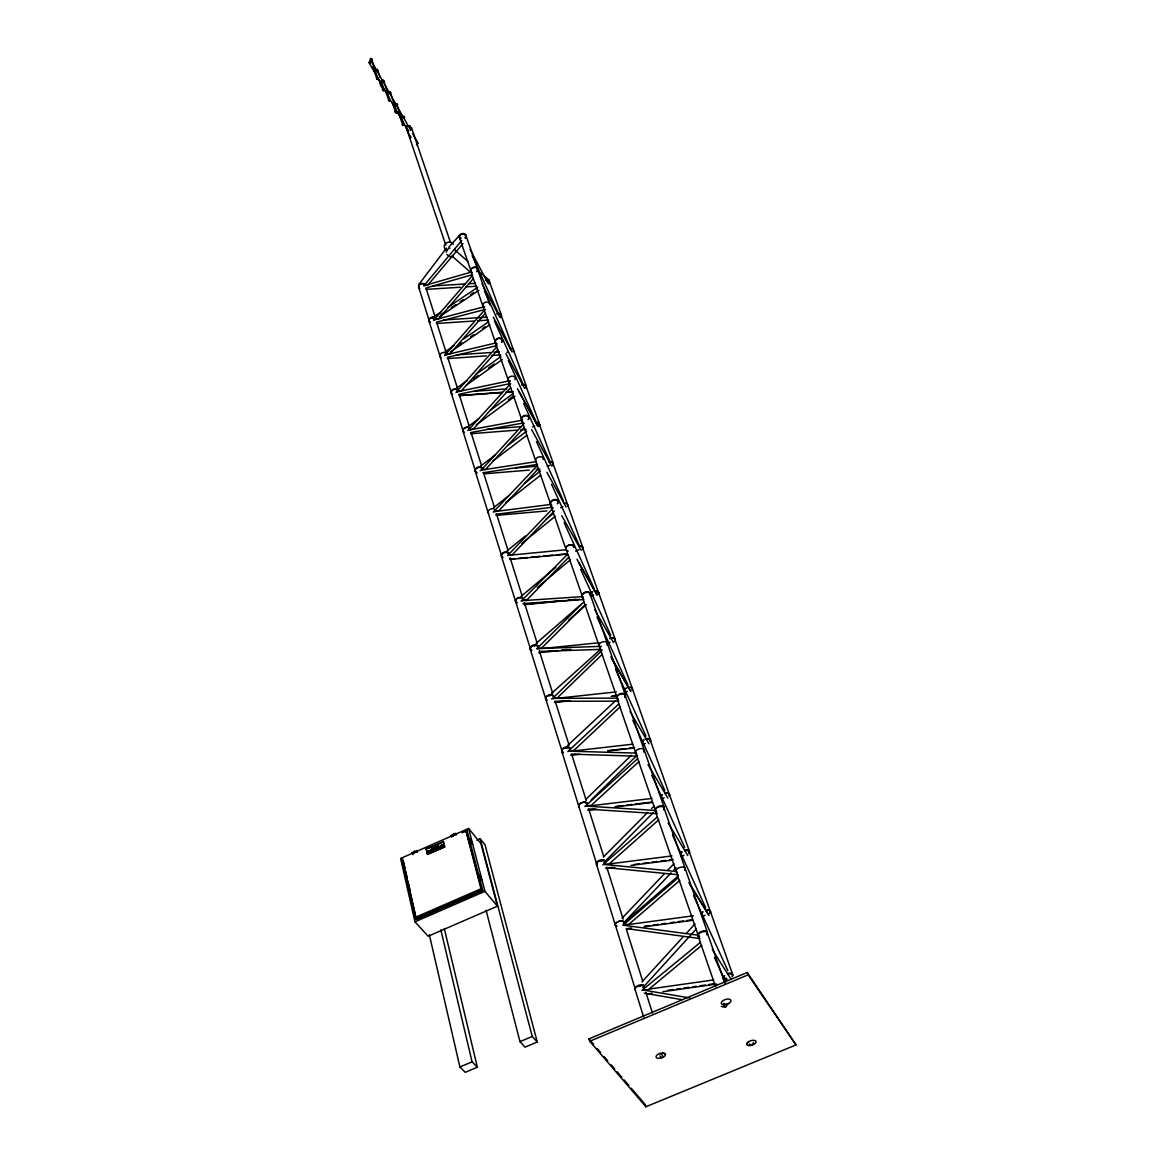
<?xml version="1.0" encoding="UTF-8"?>
<svg xmlns="http://www.w3.org/2000/svg" width="1165" height="1165" viewBox="0 0 1165 1165"><rect width="100%" height="100%" fill="white"/><g stroke="black" fill="none" stroke-linecap="round" stroke-linejoin="round"><path stroke-width="1.5" d="M434.851 849.693L434.21 848.484M435.521 848.994L434.72 848.164M428.822 851.499L429.07 850.639L430.162 851.353M430.045 851.062L429.244 852.066L428.851 850.843M478.64 877.769C482.048 875.075 476.864 878.832 480.024 878.133C480.562 875.439 477.592 879.662 480.038 876.954M427.57 852.052C429.375 850.013 426.274 851.877 428.269 852.591M465.199 237.733A3.437 2.709 -20 0 0 465.898 236.32L465.927 235.607A3.437 2.709 -20 0 0 462.651 233.539A3.437 2.709 -20 0 0 459.258 236.335L459.228 237.048A3.437 2.709 -20 0 0 460.466 238.752M478.597 877.595L479.179 876.575L480.082 877.129M433.831 846.824L433.409 847.596L434.123 847.334M469.597 842.164C470.136 839.776 472.218 842.848 469.874 842.572C469.699 839.091 470.194 842.95 470.835 841.421M470.747 841.319L469.335 841.945M427.934 851.935L429.128 852.037M485.164 469.699L483.81 469.146L480.228 470.689M511.945 554.977L507.736 555.428L553.2 508.027M438.754 847.756L439.336 847.421M438.885 847.902L439.074 847.086M434.516 847.377L436.7 846.402M433.729 847.479L434.662 847.232M437.37 845.805L437.283 845.178C439.38 845.411 435.375 846.373 437.647 845.674M438.928 847.363L439.205 847.232C438.943 846.795 439.7 846.489 440.69 846.533C440.093 843.606 442.132 848.848 439.948 846.285L439.482 847.639M434.297 847.669L434.327 846.096L434.953 846.853M436.788 846.154L436.103 845.368L436.773 845.907M435.987 845.382C434.632 845.266 438.477 846.882 434.166 847.523L434.327 846.096M541.346 648.221L536.919 648.643L583.84 601.941M436.977 846.489L437.385 844.756M438.55 848.047L438.579 846.474M557.103 697.966L551.511 698.854M433.54 849.474L434.327 849.911L433.191 848.848M434.327 849.911L433.875 849.023M432.565 846.94C431.254 848.863 432.623 847.261 432.215 847.013M434.88 849.489L434.414 848.979M434.56 848.775L435.171 849.139M411.463 129.067L410.109 125.805L407.182 125.922M465.913 236.32L465.505 237.398M446.239 252.222L447.768 249.15L449.967 248.072M481.218 273.163L489.184 280.153L488.324 281.537M434.196 848.877L434.589 849.707M438.258 847.567L437.705 847.974M370.878 59.954L370.572 58.731M371.97 59.007L371.038 59.779L370.965 58.934M370.688 58.905L371.533 59.415M371.868 59.575L377.766 78.914L376.878 78.71L372.858 66.492M382.353 80.56L382.528 81.419M383.722 81.259L383.023 80.123M385.63 90.812L388.833 100.467L389.707 100.671L383.736 80.312L382.135 80.909M383.969 89.661L381.144 80.72M388.862 92.574L390.188 91.904L389.984 93.04M389.008 92.996C388.877 90.87 391.906 92.996 389.634 93.302M390.45 93.113L390.537 92.341M397.454 104.515L396.741 105.258M397.367 105.287L396.843 104.18M403.716 118.029C405.813 117.49 402.595 115.248 402.944 117.68M402.406 124.888L403.702 124.043L404.168 125.252L402.42 125.106L403.512 123.461L403.585 124.99M402.537 124.291L403.396 123.723L403.702 124.538M436.307 846.125L436.482 846.387M446.457 248.072L418.963 284.289L419.4 285.993M432.914 846.882L433.788 847.916M433.628 846.416L432.972 847.581M406.803 126.359L406.512 128.383L445.802 245.131M500.528 317.186L500.222 316.37M680.826 853.756L681.86 851.644A4.485 2.49 -18.5 0 0 681.044 854.353M370.965 60.187L372.101 59.43L370.543 58.483M377.533 69.798L376.892 70.672M377.882 70.701L376.79 71.254M376.848 78.565C380.038 81.535 375.669 76.541 378.13 78.244M382.44 80.429L382.338 81.521M390.639 93.156L389.634 93.535M388.819 100.35C391.746 103.379 388.032 97.977 390.071 100.015M396.1 104.457L395.998 105.534M396.857 111.913C393.158 111.607 397.454 114.155 396.857 111.913L390.479 92.821M404.532 117.097L403.774 117.738M409.643 136.829C412.978 139.829 408.464 133.509 410.386 137.426C411.099 136.567 408.682 135.985 405.828 125.616M464.864 234.806C462.374 232.417 456.491 236.32 460.976 238.199M445.714 249.281L445.671 249.936M746.765 1044.233L748.163 1042.034M434.327 848.63L435.317 848.382M428.502 851.964L427.992 852.474M471.097 272.115L423.885 285.716L461.69 240.558M428.021 284.872L462.956 243.572M433.744 849.591L430.919 849.838L431.225 850.698C429.419 848.368 431.094 853.494 430.468 850.45L431.662 851.091L431.501 849.795M437.894 847.61L437.676 848.222M472.087 275.901L433.584 320.36M438.593 318.992L473.31 278.595M485.295 309.235L444.622 355.442M449.734 354.058L485.31 313.327M433.467 849.533L433.074 850.465L433.118 849.489M496.523 347.155L456.01 392.372M461.194 391.018L497.79 349.835M510.649 383.635L467.849 430.555M473.165 429.186L510.707 387.683M642.803 987.658L696.248 929.015M641.959 981.92L682.938 937.082M686.564 933.121L694.995 923.889M448.7 247.169L459.636 235.272M524.177 423.419L481.145 470.165L535.944 461.66M486.125 468.825L524.119 427.613M376.237 69.725L377.227 69.361M377.664 70.22L376.878 70.847M537.182 465.854L493.246 512.134M499.261 510.299L538.405 468.679M622.095 918.18L664.094 874.1M667.807 870.211L673.982 863.731M624.032 922.462L671.157 872.847M673.632 870.24L676.122 867.619M396.071 104.792L397.047 104.428M397.178 105.534L403.818 124.116M402.944 116.704L403.906 116.34M404.037 117.432L404.109 116.646M511.653 555.399L554.438 510.882M567.603 554.263L521.09 601.169M568.899 557.103L526.114 600.659L525.692 599.64L522.095 600.674L582.573 596.611M603.892 862.537L653.347 812.544M603.368 857.09L647.74 812.369M651.541 808.539L654.075 805.991M541.041 648.628L585.165 604.751M591.223 799.845L636.673 755.663M602.232 650.172L552.574 698.388L617.45 698.112M558.093 697.107L602.276 654.279M585.66 799.569L631.284 755.342M618.804 703.966L567.792 751.6M573.209 751.134L620.202 706.776M567.603 745.498L615.12 701.17M637.532 758.735L584.859 806.559M591.733 804.899L638.988 761.531M551.336 693.583L600.558 649.327M657.337 816.913L602.858 864.852M609.936 863.207L658.778 819.752M536.016 643.517L581.335 604.198M568.52 620.217L586.345 604.722M623.333 923.306L678.103 876.022M698.767 935.291L623.129 925.199L678.307 877.609M679.807 880.405L627.804 925.199L627.425 924.369L623.129 925.199M537.24 587.641L570.384 559.783M521.134 596.364L555.807 567.311M700.34 942.412L641.93 990.381M489.038 280.212L488.383 280.008A3.364 2.592 -20.1 0 0 486.693 280.081M701.709 945.339L648.395 989.682L643.182 990.002L689.782 997.939M625.299 688.835L626.071 688.209A4.165 2.563 -18.8 0 0 624.44 690.321M521.876 543.414L555.283 516.299M507.11 550.768L525.328 536.031M546.341 519.022L553.346 513.343M643.488 740.095L643.313 740.226A4.267 2.548 -18.7 0 0 642.41 741.654M493.625 507.649L509.192 495.445M524.774 483.242L540.356 471.039M505.625 502.697L540.72 475.116M662.317 794.646L662.142 794.778A4.369 2.519 -18.6 0 0 661.21 796.205M492.839 461.092L526.857 435.229M480.81 465.927L495.14 455.064M508.027 445.292L526.667 431.166M476.354 424.715L515.003 396.246M468.563 426.288L478.728 418.818M490.334 410.284L513.561 393.231M508.566 399.61L512.95 396.377M702.903 911.875L702.713 912.02A4.602 2.446 -18.5 0 0 701.621 914.117A4.602 2.446 -18.5 0 1 702.728 912.093M454.365 834.679C453.2 836.616 453.389 832.494 453.462 835.917M414.376 851.353C412.934 854.659 416.4 849.635 414.58 852.795M473.66 378.654L478.087 375.479M488.441 368.111L494.353 363.888M466.058 385.382L502.231 359.563M456.797 387.945L467.107 380.62M475.932 374.329L500.935 356.534M445.423 351.568L454.379 345.379M463.335 339.19L488.718 321.656M459.039 344.825L461.952 342.816M470.689 336.758L473.616 334.734M482.354 328.69L485.266 326.666M450.316 352.092L489.839 324.715M440.996 314.579L445.423 311.594M451.336 307.633L455.777 304.647M460.204 301.677L463.16 299.682M470.543 294.73L473.5 292.735M439.205 316.924L478.902 290.245M433.263 317.128L440.69 312.147M448.117 307.167L477.81 287.26M383.664 81.652L382.63 81.783M389.299 92.472L390.129 92.253M724.455 980.639L727.135 979.124M702.422 916.68L705.043 915.253M423.885 285.716L427.482 284.886M681.467 856.683L684.03 855.314M642.832 744.741L645.308 743.518M624.877 692.578L627.294 691.398M432.404 847.377L432.71 847.639M607.679 643.386L610.038 642.264M591.339 595.912L593.655 594.849M418.963 284.289L419.546 284.202A3.378 2.621 -17.6 0 1 422.123 283.809M575.554 551.118L578.99 549.705M662.841 798.404L664.137 797.777M560.642 507.751L562.87 506.775M532.58 426.914L534.75 426.011M506.921 352.442L507.925 351.99M413.022 854.717L412.235 852.605L416.793 850.596L417.434 851.353M451.204 835.421L455.792 833.412L456.418 834.169L451.831 836.193L451.204 835.421L451.612 837.067L451.423 835.873M468.621 828.475L400.614 858.459L414.958 921.806L428.137 936.223L497.411 906.195L480.941 843.606L468.621 828.475L484.946 891.356L497.411 906.195M462.097 832.698L467.296 830.791M426.099 848.892L443.472 841.756L444.739 846.897L427.642 854.426L426.099 848.892L427.642 854.426M427.963 848.586L443.472 841.756M432.419 847.843L431.764 848.178L432.477 847.902M436.846 846.343L438.258 845.921M436.016 848.702L436.759 848.834L435.856 849.241L435.899 847.858M437.472 848.528L437.574 846.911M441.127 846.911L440.982 845.411L442.584 844.916L442.831 845.907L442.584 844.916M431.429 849.882C433.031 852.547 432.04 847.057 433.074 850.465M441.477 845.95L441.899 845.018L442.321 846.387L441.404 846.795L443.399 845.659M442.132 846.008L441.506 845.659M442.7 845.746L443.457 845.892L442.016 845.717M431.953 849.853L432.535 850.698M436.7 848.601L435.856 849.241M439.351 847.494L440.283 847.29M427.322 854.047L444.739 846.897M471.33 840.154L469.32 840.256L470.34 844.829L468.869 840.198L470.704 839.382L472.407 844.305L470.704 839.382M476.951 840.183L480.155 838.785L485.004 844.742L537.269 1042.005L525.036 1047.146L519.969 1041.627L486.082 910.273M469.946 844.363L471.781 843.547L472.407 844.305M470.398 844.421L471.65 843.868M481.393 880.201L479.805 875.352L478.538 875.905L479.878 880.478L479.194 880.143L478.087 875.847L479.951 875.032L481.684 880.085L479.951 875.032M479.194 880.143L481.058 879.327L481.684 880.085M480.927 879.648L479.878 880.478M428.487 912.501C429.696 915.209 427.584 911.642 428.997 913.753M468.781 894.953C469.044 898.521 468.956 893.133 469.116 896.293M415.337 917.365L480.97 888.793L481.99 890.016L416.429 918.544L415.337 917.365L401.852 857.964L402.915 859.173M426.375 913.578L431.065 911.54L431.72 912.268L427.104 914.583L426.375 913.578L427.191 915.763L431.88 913.724L431.065 911.54M466.67 896.584L467.281 898.332L466.451 896.133L471.17 894.079L471.869 895.099L467.15 897.152L466.67 896.584L471.403 894.531M426.608 914.03L431.793 912.544M416.094 919.112L482.747 890.497L416.342 919.389L402.842 860.746M426.783 915.311L431.822 913.447M466.874 897.865L471.694 895.71L471.17 894.079M467.209 898.055L471.607 895.798M414.958 921.806L484.946 891.356M459.913 1066.951L472.073 1061.825L477.344 1067.227L465.243 1072.31L459.913 1066.951L429.361 934.84M519.969 1041.627L532.245 1036.457L537.269 1042.005M588.951 1038.874L747.231 972.498L796.015 1044.918L645.92 1106.75L589.723 1041.248L588.951 1038.874L593.64 1044.35M589.723 1041.248L748.134 974.843L796.015 1044.918M547.332 466.189L549.574 465.388M432.171 848.411L432.157 847.275L433.657 847.77M370.994 58.454L370.266 59.226M371.387 59.517L370.514 59.313M377.198 71.065L377.314 69.594M389.576 92.501L390.348 92.545M396.508 104.18L395.794 104.937M396.493 104.675L397.382 104.34L396.683 104.166M453.301 256.213L450.87 256.737M724.659 1004.696L728.576 1003.531M425.837 288.017L472.568 274.649M484.742 306.584L434.399 319.822L437.865 318.759M436.293 322.195L484.494 309.613M495.504 343.034L445.467 354.903L449.006 353.84M447.389 357.32L496.96 345.656M510.154 380.62L456.869 391.833L460.495 390.785M458.733 394.323L509.921 383.649M521.847 420.274L468.738 430.016L472.67 429.201M470.529 432.565L523.405 422.968M416.56 142.348L418.031 143.455L416.444 144.941M482.863 472.786L537.531 464.398M667.705 990.367L673.093 989.595M676.676 989.085L680.258 988.575M683.84 988.066L689.229 987.294M692.811 986.784L696.393 986.274M699.99 985.765L705.364 985.008M708.946 984.498L714.32 983.726M646.721 993.993L652.094 993.235M662.856 991.706L716.664 984.046M649.531 989.012L713.694 979.911M722.606 978.658L726.174 978.149M429.332 850.785L429.681 851.178M396.697 105.884L397.6 104.937M403.702 118.204L404.59 117.272M627.76 924.617L693.379 915.807M628.008 928.432L631.59 927.952M644.099 926.262L649.458 925.534M653.026 925.054L658.4 924.34M661.968 923.86L665.55 923.379M670.909 922.651L674.477 922.17M678.059 921.69L683.418 920.962M686.986 920.481L692.345 919.768M626.726 929.175L630.294 928.694M644.624 926.758L692.942 920.263M550.783 504.445L494.193 511.624L498.329 510.823M610.678 863.731L672.016 855.926M607.198 867.925L612.557 867.241M633.964 864.517L639.308 863.833M642.876 863.382L648.235 862.697M651.803 862.231L657.147 861.561M660.715 861.095L666.074 860.411M669.642 859.959L673.21 859.508M605.887 868.609L614.829 867.459M630.92 865.406L672.045 860.163M495.853 514.289L552.399 507.226M431.895 848.324L432.768 847.596M592.694 805.554L652.08 798.404M589.242 809.631L594.587 808.991M615.965 806.413L623.1 805.539M626.668 805.117L632.013 804.462M635.58 804.039L651.614 802.102M587.903 810.243L596.844 809.165M614.727 807.01L652.269 802.467M573.937 750.901L632.639 744.202M572.233 754.702L575.801 754.294M607.882 750.61L625.707 748.571M629.275 748.163L634.619 747.551M570.704 755.269L579.544 754.25M607.824 751.003L634.357 747.974M557.773 701.752L566.7 700.791M613.096 695.753L616.664 695.359M554.453 702.466L570.384 700.748M611.115 696.321L616.431 695.738M557.685 698.228L616.358 691.894M543.88 648.395L599.043 642.745M540.414 652.225L543.997 651.847M547.579 651.483L556.521 650.565M561.88 650.012L567.253 649.458M538.856 652.706L558.399 650.696M561.952 650.332L570.835 649.415M507.736 555.428L566.219 549.734M531.051 603.732L563.35 600.587M568.738 600.062L575.903 599.363M524.09 604.708L579.355 599.32M509.6 559.171L515.003 558.676M518.6 558.341L527.614 557.511M531.225 557.176L540.24 556.346M543.837 556.011L552.851 555.181M556.448 554.846L565.462 554.016M509.804 559.418L567.137 554.118M496.144 515.367L546.866 510.925M515.454 467.995L537.065 466.218M484.844 473.762L529.245 470.092M536.351 469.495L539.89 469.204M470.747 433.744L517.231 430.103M520.813 429.827L526.172 429.404M486.999 429.288L521.41 426.608M474.796 391.236L506.775 388.892M460.757 395.401L502.217 392.343M507.62 391.95L513.037 391.542M459.126 395.692L502.231 392.503M505.828 392.241L513.008 391.717M447.52 358.587L486.431 355.878M491.732 355.514L500.586 354.888M456.403 354.888L490.407 352.529M493.975 352.281L499.348 351.903M443.69 319.982L486.97 317.142M436.54 323.491L474.038 321.03M477.606 320.783L488.324 320.084M522.91 603.514L583.869 599.538M433.001 285.949L464.879 283.983M468.417 283.765L475.509 283.328M426.099 289.371L460.379 287.245M465.796 286.91L476.631 286.24M536.919 648.643L601.329 646.327M539.468 651.468L600.849 649.371M554.919 701.286L618.833 701.141M636.192 753.1L568.899 751.148L573.588 750.449M571.17 754.148L637.59 756.187M655.88 810.49L585.98 806.107L590.815 805.437M588.077 809.18L657.308 813.636M676.719 871.522L604.023 864.43L609.004 863.789M606.048 867.576L678.132 874.74M371.198 60.027L370.587 59.444M626.217 928.578L699.816 938.524M644.274 993.177L681.904 999.657M721.31 1006.444L724.892 1007.07M384.101 89.356C381.829 88.555 382.659 92.312 384.348 90.52C382.397 87.768 379.586 86.181 379.28 79.322M449.632 256.548L446.807 254.436M408.566 130.524L406.512 128.383M662.987 1052.956L665.506 1054.485A4.908 2.403 -17.1 0 1 658.909 1058.373A4.908 2.403 -17.1 0 1 657.584 1054.543A4.908 2.403 -17.1 0 1 665.302 1053.903M641.871 984.789L644.201 985.91M621.804 920.947L624.091 922.112M602.873 859.755L605.101 860.95M584.947 802.146L587.16 803.384M567.865 746.925L570.034 748.178M551.496 694.908L553.623 696.204M535.987 644.813L538.259 646.633A4.092 2.621 -17.3 0 1 538.215 647.332M506.892 551.919L509.105 553.783M480.388 466.961L482.354 468.33M468.053 427.264L469.99 428.633M456.185 388.892L458.107 390.275M444.71 352.471L446.588 353.854M433.788 317.098L435.594 318.351A3.451 2.636 -17.6 0 0 430.424 317.841A3.451 2.636 -17.6 0 0 430.366 322.108M410.823 130.465L371.3 60.944L369.873 60.726L369.028 62.546L408.624 132.009M369.232 62.881L371.053 62.808L371.3 60.944M455.952 251.014L467.922 261.499M452.064 256.111L469.684 271.561M412.235 852.605L412.876 853.363M466.451 896.133L467.15 897.152M431.327 851.222L431.545 850.028M468.854 896.278L468.694 894.866M597.164 1048.471L600.674 1052.577M604.198 1056.684L607.722 1060.791M611.246 1064.897L614.756 1069.004M617.115 1071.742L621.804 1077.217M624.149 1079.97L628.838 1085.445M631.197 1088.183L645.279 1104.609L645.92 1106.75M435.448 846.955L435.419 845.819M437.006 844.916L437.909 846.081M442.249 845.062L442.554 846.285M440.982 845.411L441.404 846.795M453.2 834.242L453.607 835.596M445.54 249.427C440.719 244.563 450.287 238.694 453.272 244.359M454.568 249.354L455.297 250.286M434.705 845.936L435.579 847.101M465.418 235.243L465.898 236.291M712.325 949.533L731.139 979.415M688.865 882.531L708.626 914.627M690.131 885.007L708.946 915.53M415.483 852.183L414.522 851.804L414.172 852.94M668.098 822.985L687.816 855.576M648.002 764.677L667.865 798.083M630.047 711.567L648.934 743.809M610.839 656.783L630.571 690.947M612.033 659.142L630.833 691.69M594.791 609.776L613.504 642.541M412.599 133.611L417.973 143.033M576.966 559.287L596.99 594.776M578.452 562.171L597.048 595.126M561.778 515.731L581.146 550.361M546.88 472.306L566.103 507.023M531.662 429.652L551.628 466M517.478 388.644L537.808 425.968M518.906 391.469L537.837 426.244M505.858 353.679L524.658 388.44M493.334 317.128L511.974 351.845M482.048 284.012L499.683 317.084M470.107 249.383L487.975 283.284M672.467 835.043L705.67 907.724M693.466 895.477L727.863 970.678M714.378 957.382L725.678 982.051M564.122 522.692L594.106 588.616M580.651 569.263L610.693 635.274M596.99 616.955L627.862 684.758M615.571 669.394L646.007 736.178M632.857 720.334L664.924 790.656M651.745 775.162L684.729 847.436M472.145 255.572L498.023 312.701M484.378 290.828L510.183 347.753M494.353 320.826L522.896 383.766M508.348 360.64L536.089 421.774M523.58 403.352L549.793 461.078M536.439 441.462L563.379 500.775M551.496 484.174L579.194 545.118M747.231 972.498L748.134 974.843M376.31 70.905L376.091 70.104M489.562 281.93L501.387 315.22M501.285 315.628L526.362 386.314M526.26 386.751L539.57 424.308M539.453 424.453L553.317 463.583M553.229 464.063L582.82 547.594M598.635 592.708L615.178 639.381M582.748 548.118L598.533 592.723M615.091 639.949L650.58 740.168M650.507 740.809L689.447 851.44M689.389 852.139L732.698 974.61M465.869 235.301L477.49 268.474M477.388 268.867L489.489 303.41M589.927 593.626L625.226 694.588M625.139 695.228L664.006 807.01M663.934 807.724L707.286 931.869M707.228 932.655L724.878 983.202M459.593 238.111L471.097 271.329A3.51 2.723 -19.8 0 1 472.524 267.746A3.51 2.723 -19.8 0 1 476.878 267.717A3.51 2.723 -19.8 0 1 476.951 271.299M470.995 271.722L495.416 342.35M495.314 342.787L508.319 380.358M508.173 380.504L521.731 419.706M521.643 420.172L550.594 503.994M566.088 549.327L582.325 596.291M550.506 504.518L565.986 549.341M582.238 596.873L617.13 697.937M617.057 698.578L655.458 810.476M655.385 811.189L698.257 935.451A4.878 2.563 -18.3 0 1 703.281 930.893A4.878 2.563 -18.3 0 1 706.893 933.981M698.185 936.238L715.63 986.842M624.251 922.593L624.032 921.966A4.645 2.505 -17.2 0 0 617.304 922.039A4.645 2.505 -17.2 0 0 616.751 926.233M411.478 127.64L450.535 242.582M570.195 748.687L569.976 748.046A4.296 2.592 -17.3 0 0 564.661 747.406A4.296 2.592 -17.3 0 0 562.083 751.294M587.32 803.879L587.102 803.253A4.412 2.563 -17.2 0 0 581.16 802.903A4.412 2.563 -17.2 0 0 579.5 807.083M482.528 468.84L482.31 468.184A3.743 2.65 -17.4 0 0 477.155 467.544A3.743 2.65 -17.4 0 0 475.932 471.694M398.27 111.68L402.537 124.437M458.267 390.785L458.049 390.129A3.597 2.65 -17.5 0 0 452.69 389.663A3.597 2.65 -17.5 0 0 452.588 393.974M392.387 102.68L395.561 112.233M377.737 70.512L380.008 77.269M426.244 288.76L434.749 315.642M436.759 322.734L445.714 351.044M447.855 357.859L457.728 389.052M459.258 394.673L469.073 425.706M471.111 432.739L481.451 465.403M483.519 472.757L494.382 507.168M496.567 514.1L508.013 550.331M510.095 557.773L522.153 595.956M524.41 602.771L537.196 643.255M539.249 650.623L552.72 693.292M555.443 701.956L569.103 745.221M571.724 754.439L586.243 800.471M588.762 809.136L603.674 856.377M606.819 867.328L623.159 919.127M626.435 929.554L642.731 981.221M645.905 992.347L652.444 1013.069M418.584 286.838L429.099 320.477M428.982 320.885L451.277 392.343M451.175 392.78L463.029 430.759M462.898 430.89L475.247 470.485M475.145 470.966L501.503 555.516A3.917 2.65 -17.4 0 1 504.445 552.137A3.917 2.65 -17.4 0 1 508.887 553.127M530.308 648.483L501.387 556.04M530.206 649.051L561.865 750.653M561.763 751.294L596.524 863.556M596.422 864.255L635.143 988.648M635.056 989.435L643.663 1017.089M480.155 838.785L532.245 1036.457M467.063 830.499L482.747 890.497M481.99 890.016L465.738 829.8L480.97 888.793M453.389 834.155L453.782 835.523M455.792 833.412L456.214 835.043M443.151 841.378L444.418 846.518M437.443 847.232L437.807 848.382M435.288 845.674L435.594 846.897M444.302 928.534L477.344 1067.227M440.851 929.874L472.073 1061.825M417.012 851.047L417.274 852.168M431.298 911.991L431.574 913.171M414.201 851.44L414.492 852.707M428.603 912.326L428.807 913.841M416.793 850.596L417.172 852.241M403.323 860.92L404.91 867.896M405.697 871.391L407.284 878.381M408.085 881.876L410.459 892.346M403.09 861.022L404.692 868.1M405.493 871.638L416.342 919.389M460.597 239.116A3.437 2.709 -20 0 1 460.073 235.286A3.437 2.709 -20 0 1 464.806 234.252A3.437 2.709 -20 0 1 465.33 238.082M510.066 381.785A3.743 2.738 -19.4 0 1 508.29 378.319A3.743 2.738 -19.4 0 1 513.124 376.208A3.743 2.738 -19.4 0 1 514.901 379.688M497.178 344.083A3.655 2.738 -19.5 0 1 495.416 340.617A3.655 2.738 -19.5 0 1 500.135 338.534A3.655 2.738 -19.5 0 1 501.897 342M452.471 394.411A3.597 2.65 -17.5 0 1 452.588 390.115A3.597 2.65 -17.5 0 1 457.947 390.566M464.34 432.375A3.67 2.65 -17.5 0 1 464.471 428.065A3.67 2.65 -17.5 0 1 469.946 428.502M538.856 426.405A3.641 2.607 -19.5 0 0 539.133 423.376A3.641 2.607 -19.5 0 0 535.623 422.618A3.641 2.607 -19.5 0 1 539.016 423.521A3.641 2.607 -19.5 0 1 538.725 426.536M522.371 385.062A3.568 2.607 -19.6 0 1 525.575 385.586A3.568 2.607 -19.6 0 1 526.027 388.163M472.131 272.348A3.51 2.723 -19.8 0 1 471.519 271.896M419.837 288.469A3.378 2.621 -17.6 0 1 419.881 284.216A3.378 2.621 -17.6 0 1 424.963 284.755M431.778 318.118A1.587 1.005 56.4 0 1 433.263 318.759M496.756 313.807A3.422 2.592 -19.9 0 1 500.702 314.055A3.422 2.592 -19.9 0 1 500.732 317.288M485.849 280.197A3.364 2.592 -20 0 1 489.14 281.013A3.364 2.592 -20 0 1 488.95 283.983M573.69 546.851A4.092 2.738 -18.9 0 0 568.447 545.322A4.092 2.738 -18.9 0 0 566.452 549.924A4.092 2.738 -18.9 0 1 569.044 545.104A4.092 2.738 -18.9 0 1 573.733 547.579M551.642 505.523A3.99 2.738 -19 0 1 551.016 501.838A3.99 2.738 -19 0 1 556.142 500.178A3.99 2.738 -19 0 1 557.656 503.571M568.01 551.438A1.879 1.427 84.2 0 1 567.806 550.492M502.756 557.656A3.917 2.65 -17.4 0 1 502.989 553.317A3.917 2.65 -17.4 0 1 508.785 553.652M516.867 602.815A4.005 2.636 -17.3 0 1 516.721 598.766A4.005 2.636 -17.3 0 1 522.561 598.213M578.583 546.501A3.888 2.607 -19.1 0 1 582.034 546.953A3.888 2.607 -19.1 0 1 582.442 549.545M598.228 594.15A3.976 2.592 -19 0 0 597.82 591.558A3.976 2.592 -19 0 0 594.31 591.136A3.976 2.592 -19 0 1 597.922 591.543A3.976 2.592 -19 0 1 598.329 594.135M618.338 698.913A4.398 2.694 -18.7 0 1 617.785 695.272A4.398 2.694 -18.7 0 1 623.435 693.452A4.398 2.694 -18.7 0 1 624.964 696.772M600.441 647.172A4.281 2.723 -18.7 0 1 599.873 643.517A4.281 2.723 -18.7 0 1 605.378 641.74A4.281 2.723 -18.7 0 1 606.907 645.09M563.292 752.211A4.296 2.592 -17.3 0 1 562.578 751.833M565.622 747.886A1.995 1.121 47.5 0 1 566.831 748.542M627.018 687.743A4.165 2.563 -18.8 0 1 631.372 687.554A4.165 2.563 -18.8 0 1 632.071 690.321M645.06 739.076A4.267 2.548 -18.7 0 1 649.517 738.843A4.267 2.548 -18.7 0 1 650.201 741.595M656.696 811.408A4.631 2.65 -18.5 0 1 656.201 807.826A4.631 2.65 -18.5 0 1 662.157 805.918A4.631 2.65 -18.5 0 1 663.671 809.165M636.906 754.134A4.514 2.679 -18.6 0 1 636.381 750.522A4.514 2.679 -18.6 0 1 642.177 748.658A4.514 2.679 -18.6 0 1 643.706 751.949M579.34 807.258A4.412 2.563 -17.2 0 1 581.524 802.845A4.412 2.563 -17.2 0 1 587.175 804.068M604.81 862.857A4.529 2.534 -17.2 0 0 605.276 861.445L605.057 860.819A4.529 2.534 -17.2 0 0 598.985 860.527A4.529 2.534 -17.2 0 0 597.237 864.692M600.499 860.702A2.112 1.136 46 0 1 601.781 861.445M664.88 793.423A4.369 2.519 -18.6 0 1 669.365 795.535M661.065 796.394A4.369 2.519 -18.6 0 1 661.997 794.967M684.831 850.086A4.485 2.49 -18.5 0 1 688.719 850.348A4.485 2.49 -18.5 0 1 689.025 852.853M753.187 1042.544A2.228 0.947 -24.2 0 1 752.896 1043.942A2.228 0.947 -24.2 0 1 750.245 1044.976A2.228 0.947 -24.2 0 1 749.605 1043.927M699.451 937.126A4.893 2.563 -18.3 0 1 699.029 933.631A4.893 2.563 -18.3 0 1 705.32 931.621A4.893 2.563 -18.3 0 1 706.835 934.767M726.887 1003.924A2.374 1.66 -84.8 0 1 726.028 1006.778A2.374 1.66 -84.8 0 1 723.946 1006.254A2.374 1.66 -84.8 0 1 724.077 1003.225M635.26 990.046A4.776 2.446 -17.1 0 1 638.857 985.983A4.776 2.446 -17.1 0 1 644.274 987.177A4.776 2.446 -17.1 0 0 644.362 986.391L644.143 985.779A4.776 2.446 -17.1 0 0 638.362 985.401A4.776 2.446 -17.1 0 0 635.347 989.26M659.943 1053.786A2.33 1.15 44 0 1 662.434 1055.534A2.33 1.15 44 0 1 662.303 1057.412A2.33 1.15 44 0 1 659.798 1055.985M727.848 974.188A4.733 2.403 -18.4 0 1 731.911 974.333A4.733 2.403 -18.4 0 1 732.159 976.765M723.567 977.843A4.733 2.403 -18.4 0 1 724.703 975.76M677.491 872.585A4.747 2.607 -18.4 0 1 677.04 869.046A4.747 2.607 -18.4 0 1 683.156 867.08A4.747 2.607 -18.4 0 1 684.671 870.284M656.623 812.121A4.631 2.65 -18.5 0 1 656.128 808.525A4.631 2.65 -18.5 0 1 662.084 806.617A4.631 2.65 -18.5 0 1 663.599 809.879M597.15 865.391A4.529 2.534 -17.2 0 1 599.975 860.804A4.529 2.534 -17.2 0 1 605.101 862.843M684.758 850.785A4.485 2.49 -18.5 0 1 688.661 851.033A4.485 2.49 -18.5 0 1 688.966 853.537M680.753 854.44A4.485 2.49 -18.5 0 1 681.802 852.343M710.009 913.127A4.602 2.446 -18.5 0 0 709.733 910.651A4.602 2.446 -18.5 0 0 705.757 910.448A4.602 2.446 -18.5 0 1 709.747 910.724A4.602 2.446 -18.5 0 1 710.024 913.2M582.791 596.859A4.179 2.723 -18.8 0 1 585.383 592.053A4.179 2.723 -18.8 0 1 590.145 594.485M516.954 602.8A4.005 2.636 -17.3 0 1 517.216 598.461A4.005 2.636 -17.3 0 1 523.129 598.752M531.706 650.07A4.092 2.621 -17.3 0 1 531.007 649.662M530.541 649.123A4.092 2.621 -17.3 0 1 532.944 645.25A4.092 2.621 -17.3 0 1 538.041 645.978M534.254 645.876A1.893 1.107 49.2 0 1 534.648 646.08M609.863 638.172A4.063 2.578 -18.9 0 1 614.45 638.216A4.063 2.578 -18.9 0 1 614.29 641.493M484.014 307.356A3.582 2.723 -19.7 0 1 483.169 303.934A3.582 2.723 -19.7 0 1 487.378 302.07A3.582 2.723 -19.7 0 1 489.679 304.851M472.029 272.741A3.51 2.723 -19.8 0 1 471.519 268.897A3.51 2.723 -19.8 0 1 476.354 267.834A3.51 2.723 -19.8 0 1 476.849 271.693M430.249 322.516A3.451 2.636 -17.6 0 1 430.307 318.249A3.451 2.636 -17.6 0 1 435.492 318.759M441.2 357.538A3.524 2.636 -17.6 0 1 441.273 353.257A3.524 2.636 -17.6 0 1 446.544 353.738M497.513 313.909A3.437 2.592 -19.9 0 1 500.863 314.71A3.437 2.592 -19.9 0 1 500.644 317.695M509.731 348.568A3.495 2.607 -19.7 0 1 512.891 349.107A3.495 2.607 -19.7 0 1 513.343 351.684M583.403 597.863A4.179 2.723 -18.8 0 1 582.616 594.427A4.179 2.723 -18.8 0 1 587.553 592.344A4.179 2.723 -18.8 0 1 590.058 595.053M531.619 650.638A4.107 2.621 -17.3 0 1 532.361 646.051A4.107 2.621 -17.3 0 1 538.172 647.201M549.312 695.884A1.937 1.121 48.4 0 1 549.705 695.986M609.79 638.755A4.063 2.578 -18.9 0 1 614.057 638.58A4.063 2.578 -18.9 0 1 614.756 641.376M522.182 420.288A3.815 2.738 -19.3 0 1 522.837 416.4A3.815 2.738 -19.3 0 1 527.862 415.774A3.815 2.738 -19.3 0 1 528.065 419.546M464.209 432.521A3.67 2.65 -17.5 0 1 464.34 428.21A3.67 2.65 -17.5 0 1 469.815 428.633M549.298 461.923A3.728 2.607 -19.4 0 1 552.88 462.665A3.728 2.607 -19.4 0 1 552.574 465.694M618.251 699.539A4.398 2.694 -18.6 0 1 617.698 695.898A4.398 2.694 -18.6 0 1 623.348 694.078A4.398 2.694 -18.6 0 1 624.877 697.413M563.205 752.852A4.296 2.592 -17.2 0 1 563.598 748.542A4.296 2.592 -17.2 0 1 569.889 748.687M646.051 739.338A4.267 2.548 -18.7 0 1 650.463 741.493M642.337 742.28A4.267 2.548 -18.7 0 1 644.041 740.226M665.026 793.249A4.369 2.519 -18.6 0 1 668.841 793.54A4.369 2.519 -18.6 0 1 669.161 796.074M699.51 936.34A4.878 2.563 -18.3 0 1 698.752 935.976M616.766 926.306A4.645 2.505 -17.2 0 1 617.829 921.835A4.645 2.505 -17.2 0 1 624.265 922.665M639.803 985.896A2.257 1.15 44.6 0 1 640.284 986.187M727.907 973.401A4.733 2.403 -18.4 0 1 731.97 973.561A4.733 2.403 -18.4 0 1 732.217 975.993M723.611 977.071A4.733 2.403 -18.4 0 1 724.091 975.688M536.25 461.748A3.903 2.752 -19.2 0 1 538.579 457A3.903 2.752 -19.2 0 1 543.108 459.52M522.736 421.191A3.815 2.752 -19.3 0 1 522.08 417.521A3.815 2.752 -19.3 0 1 526.988 415.92A3.815 2.752 -19.3 0 1 528.502 419.313M477.286 472.844A3.743 2.65 -17.4 0 1 476.47 472.597M475.815 472.175A3.743 2.65 -17.4 0 1 477.038 468.01A3.743 2.65 -17.4 0 1 482.208 468.665M488.718 513.547A3.83 2.65 -17.4 0 1 489.984 509.367A3.83 2.65 -17.4 0 1 495.256 509.993M549.21 462.403A3.728 2.607 -19.4 0 1 552.53 462.884A3.728 2.607 -19.4 0 1 552.967 465.476M563.612 503.295A3.801 2.607 -19.3 0 1 567.005 503.775A3.801 2.607 -19.3 0 1 567.428 506.367M423.521 284.449A3.378 2.621 -17.6 0 1 423.987 284.988M496.494 343.369A3.655 2.738 -19.5 0 1 495.999 339.496A3.655 2.738 -19.5 0 1 501.023 338.374A3.655 2.738 -19.5 0 1 501.503 342.262M521.585 384.945A3.568 2.607 -19.6 0 1 525.371 384.931A3.568 2.607 -19.6 0 1 526.114 387.727M551.729 504.998A3.99 2.738 -19.1 0 1 551.307 501.096A3.99 2.738 -19.1 0 1 556.783 499.843A3.99 2.738 -19.1 0 1 557.19 503.761M502.872 557.132A3.917 2.65 -17.4 0 1 501.722 556.171M578.67 545.977A3.888 2.607 -19.1 0 1 582.121 546.429A3.888 2.607 -19.1 0 1 582.529 549.021M376.543 78.201C377.576 81.535 379.572 75.725 376.543 78.201M382.426 89.326C383.445 92.632 385.44 86.88 382.426 89.326M388.498 99.972C389.518 103.248 391.498 97.54 388.498 99.972M395.299 111.869C396.304 115.117 398.27 109.466 395.299 111.869M592.446 591.98L591.718 592.606A3.976 2.592 -19 0 0 591.194 593.305A3.976 2.592 -19 0 1 592.548 591.966M748.906 1041.539L747.974 1042.18A4.864 2.345 -18.3 0 0 750.042 1045.631A4.864 2.345 -18.3 0 0 756.056 1041.495A4.864 2.345 -18.3 0 0 748.906 1041.539M724.921 1004.696L723.742 1004.725A5.024 2.505 -18.2 0 1 723.276 1000.444A5.024 2.505 -18.2 0 1 730.863 1000.254A5.024 2.505 -18.2 0 1 724.921 1004.696M547.419 695.913A4.194 2.607 -17.3 0 0 547.084 700.238A4.194 2.607 -17.3 0 1 547.419 695.869A4.194 2.607 -17.3 0 1 553.579 696.058A4.194 2.607 -17.3 0 0 547.419 695.913"/></g></svg>
